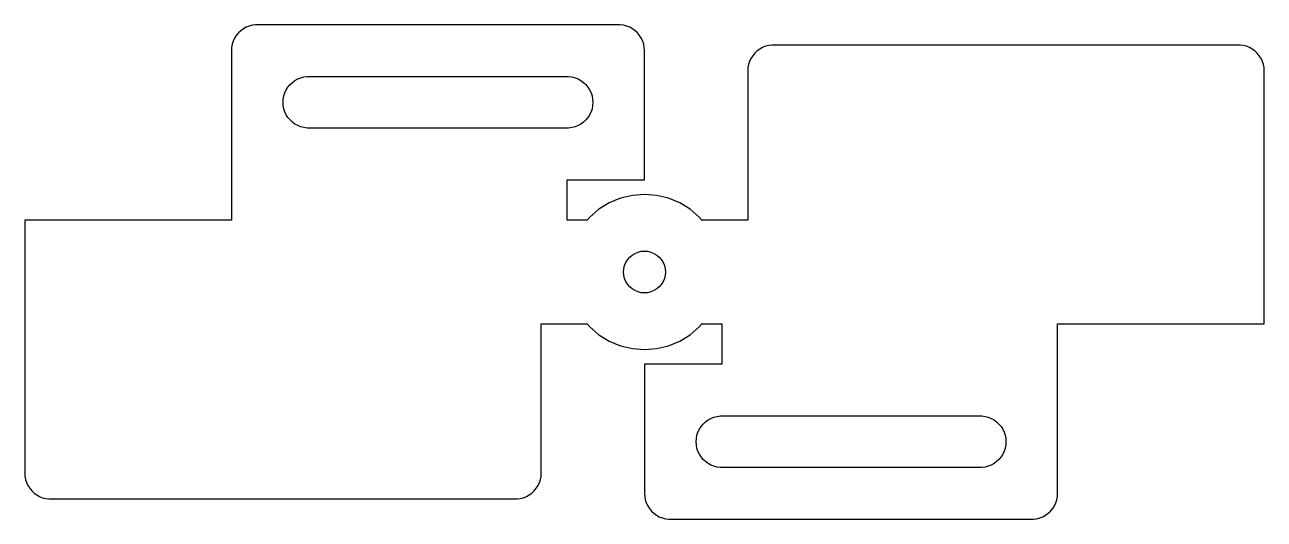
# Model space of a CAD drawing. Extents: x 28 to 268, y 57 to 153.
import ezdxf

# ---------------------------------------------------------------- set-up
doc = ezdxf.new("R2010")
doc.units = 0
doc.layers.get('0').update_dxf_attribs({"linetype": 'CONTINUOUS'})

msp = doc.modelspace()

# ---------------------------------------------------------------- linework, layer by layer
at = {"color": 7}
for points in [[(123.813999, 61.082898), (124.436899, 61.161612), (125.045099, 61.317716), (125.628899, 61.548909), (126.179099, 61.851407), (126.687099, 62.220395), (127.144899, 62.650316), (127.545099, 63.134107), (127.881499, 63.6642), (128.148899, 64.232392), (128.342899, 64.82961), (128.460599, 65.446407), (128.499999, 66.072993), (128.499999, 94.999992), (137.375299, 94.999992), (137.893399, 94.393408), (139.683229, 92.864699), (141.690159, 91.634915), (143.864749, 90.734194), (146.153489, 90.184708), (148.499999, 90.000002), (150.84651, 90.184708), (153.135251, 90.734194), (155.30984, 91.634915), (157.316771, 92.864699), (159.1066, 94.393408), (159.624699, 94.999992), (163.499998, 94.999992), (163.499998, 87.145994), (148.499999, 87.145994), (148.499999, 62.145994), (148.539412, 61.519408), (148.657075, 60.902611), (148.851104, 60.305394), (149.118452, 59.737307), (149.45491, 59.207108), (149.85515, 58.723318), (150.312869, 58.293502), (150.820858, 57.924408), (151.371088, 57.62191), (151.95491, 57.390717), (152.563079, 57.234613), (153.18604, 57.1559), (223.813899, 57.1559), (224.4369, 57.234613), (225.045098, 57.390717), (225.628899, 57.62191), (226.1791, 57.924408), (226.6871, 58.293502), (227.1448, 58.723318), (227.545098, 59.207108), (227.8815, 59.737307), (228.148899, 60.305394), (228.342899, 60.902611), (228.460599, 61.519408), (228.500001, 62.145994), (228.500001, 94.999992), (268.5, 94.999992), (268.5, 143.927001), (268.461001, 144.553603), (268.342999, 145.170403), (268.148999, 145.767602), (267.882, 146.335802), (267.545, 146.865903), (267.145, 147.349701), (266.686998, 147.779602), (266.178998, 148.148603), (265.628998, 148.451101), (265.045, 148.682302), (264.437, 148.838403), (263.813999, 148.917101), (173.186, 148.917101), (172.563099, 148.838403), (171.954899, 148.682302), (171.371099, 148.451101), (170.8209, 148.148603), (170.3129, 147.779602), (169.8551, 147.349701), (169.454899, 146.865903), (169.1185, 146.335802), (168.851098, 145.767602), (168.657098, 145.170403), (168.539398, 144.553603), (168.499999, 143.927001), (168.499999, 115.000005), (159.624699, 115.000005), (159.1066, 115.606615), (157.316771, 117.135298), (155.30984, 118.365108), (153.135251, 119.265803), (150.84651, 119.815289), (148.499999, 119.999995), (146.153489, 119.815289), (143.864749, 119.265803), (141.690159, 118.365108), (139.683229, 117.135298), (137.893399, 115.606615), (137.375299, 115.000005), (133.499999, 115.000005), (133.499999, 122.854002), (148.499999, 122.854002), (148.499999, 147.854003), (148.460587, 148.480602), (148.342924, 149.097401), (148.148895, 149.694603), (147.881546, 150.262703), (147.545089, 150.792902), (147.144848, 151.276703), (146.68713, 151.706503), (146.179139, 152.075602), (145.628909, 152.378102), (145.045089, 152.609303), (144.436919, 152.765402), (143.813959, 152.844102), (73.1861, 152.844102), (72.563098, 152.765402), (71.954901, 152.609303), (71.3711, 152.378102), (70.820899, 152.075602), (70.312899, 151.706503), (69.855199, 151.276703), (69.4549, 150.792902), (69.118499, 150.262703), (68.8511, 149.694603), (68.6571, 149.097401), (68.5394, 148.480602), (68.499998, 147.854003), (68.499998, 115.000005), (28.499999, 115.000005), (28.499999, 66.072993), (28.538998, 65.446407), (28.657, 64.82961), (28.851, 64.232392), (29.117999, 63.6642), (29.454999, 63.134107), (29.854999, 62.650316), (30.313, 62.220395), (30.821, 61.851407), (31.371, 61.548909), (31.954999, 61.317716), (32.562998, 61.161612), (33.186, 61.082898)], [(80.8209, 142.075603), (81.371099, 142.378101), (81.954899, 142.609302), (82.5631, 142.765404), (83.186101, 142.844101), (133.813999, 142.844101), (134.436899, 142.765404), (135.045099, 142.609302), (135.628899, 142.378101), (136.179099, 142.075603), (136.687099, 141.706501), (137.144899, 141.276702), (137.545099, 140.792903), (137.881499, 140.262702), (138.148899, 139.694602), (138.342899, 139.097403), (138.460599, 138.480604), (138.499999, 137.854001), (138.460599, 137.227307), (138.342899, 136.61051), (138.148899, 136.013398), (137.881499, 135.445206), (137.545099, 134.915113), (137.144899, 134.43119), (136.687099, 134.001401), (136.179099, 133.632307), (135.628899, 133.329809), (135.045099, 133.098695), (134.436899, 132.942512), (133.813999, 132.863798), (83.186101, 132.863798), (82.5631, 132.942512), (81.954899, 133.098695), (81.371099, 133.329809), (80.8209, 133.632307), (80.3129, 134.001401), (79.8552, 134.43119), (79.454899, 134.915113), (79.1185, 135.445206), (78.851099, 136.013398), (78.657101, 136.61051), (78.539398, 137.227307), (78.499999, 137.854001), (78.539398, 138.480604), (78.657101, 139.097403), (78.851099, 139.694602), (79.1185, 140.262702), (79.454899, 140.792903), (79.8552, 141.276702), (80.3129, 141.706501)], [(152.35178, 103.748493), (152.108569, 103.161356), (151.776499, 102.619489), (151.36377, 102.136228), (150.880519, 101.723504), (150.33865, 101.391426), (149.75151, 101.148221), (149.133544, 100.999869), (148.499999, 100.950021), (147.866455, 100.999869), (147.248488, 101.148221), (146.661349, 101.391426), (146.119479, 101.723504), (145.636229, 102.136228), (145.223499, 102.619489), (144.891429, 103.161356), (144.648219, 103.748493), (144.499859, 104.366454), (144.450009, 104.999998), (144.499859, 105.633543), (144.648219, 106.251504), (144.891429, 106.838641), (145.223499, 107.380534), (145.636229, 107.863769), (146.119479, 108.276493), (146.661349, 108.608571), (147.248488, 108.851776), (147.866455, 109.000154), (148.499999, 109.050002), (149.133544, 109.000154), (149.75151, 108.851776), (150.33865, 108.608571), (150.880519, 108.276493), (151.36377, 107.863769), (151.776499, 107.380534), (152.108569, 106.838641), (152.35178, 106.251504), (152.50014, 105.633543), (152.54999, 104.999998), (152.50014, 104.366454)], [(216.179098, 67.924415), (215.6289, 67.621917), (215.0451, 67.390697), (214.436899, 67.234593), (213.813898, 67.155906), (163.185999, 67.155906), (162.563098, 67.234593), (161.954898, 67.390697), (161.3711, 67.621917), (160.820899, 67.924415), (160.312899, 68.293508), (159.855098, 68.723298), (159.4549, 69.207115), (159.118498, 69.737313), (158.8511, 70.3054), (158.6571, 70.902618), (158.5394, 71.519414), (158.5, 72.146001), (158.5394, 72.772693), (158.6571, 73.389516), (158.8511, 73.986601), (159.118498, 74.554794), (159.4549, 75.084913), (159.855098, 75.568809), (160.312899, 75.998598), (160.820899, 76.367692), (161.3711, 76.670217), (161.954898, 76.901304), (162.563098, 77.057514), (163.185999, 77.136201), (213.813898, 77.136201), (214.436899, 77.057514), (215.045099, 76.901304), (215.6289, 76.670217), (216.179098, 76.367692), (216.687098, 75.998598), (217.144798, 75.568809), (217.5451, 75.084913), (217.881499, 74.554794), (218.1489, 73.986601), (218.342898, 73.389516), (218.4606, 72.772693), (218.5, 72.146001), (218.4606, 71.519414), (218.342898, 70.902618), (218.1489, 70.3054), (217.881499, 69.737313), (217.5451, 69.207115), (217.144798, 68.723298), (216.687098, 68.293508)]]:
    msp.add_lwpolyline(points, close=True, dxfattribs=at)

doc.saveas('drawing.dxf')
